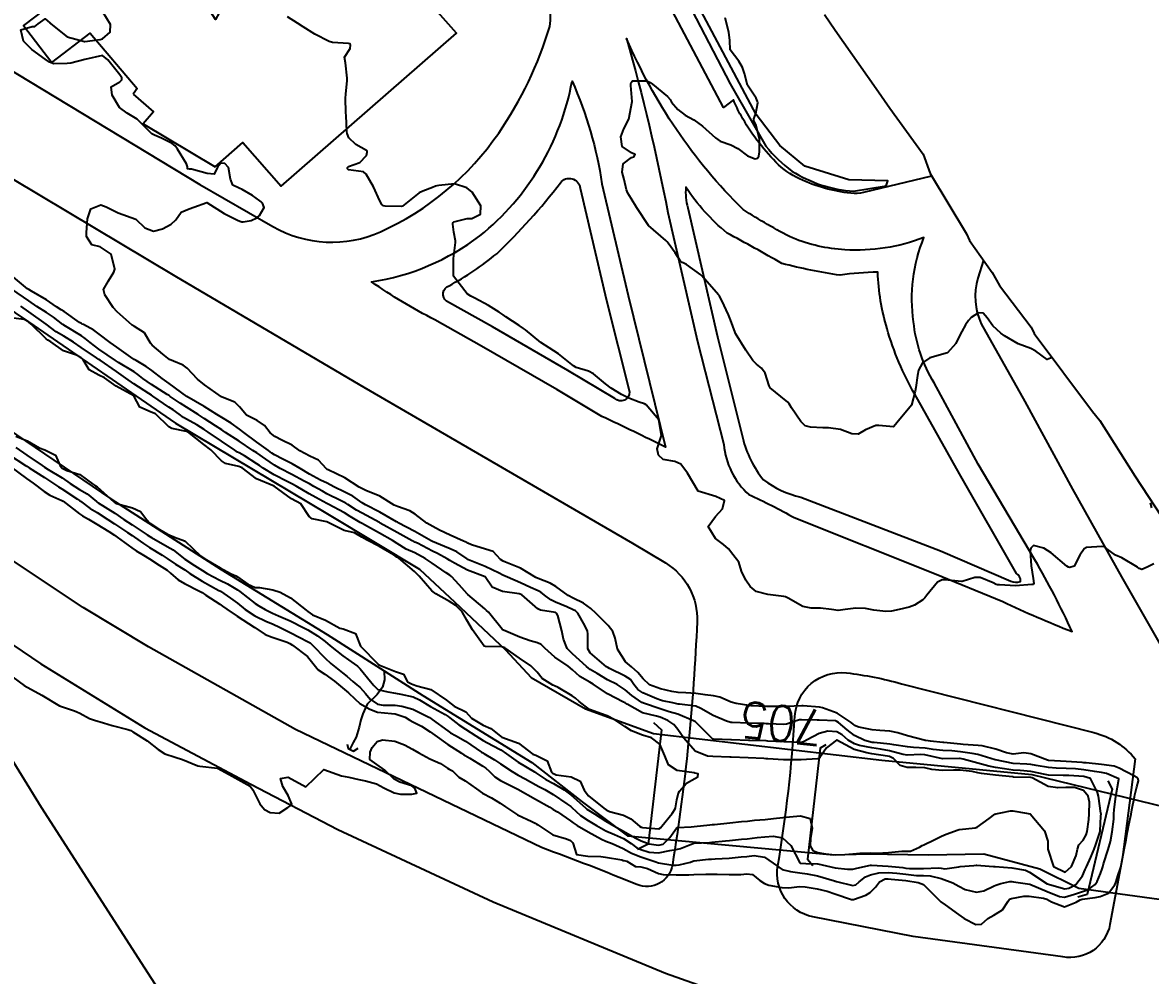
# Model space of a CAD drawing. Header units: metres. Extents: x 298520 to 308411, y 7433745 to 7450750.
# Drawn here: x 307994.3 to 308122, y 7434118.9 to 7434226.7 of the extents above; entities that cross this region are included whole.
import ezdxf
from ezdxf.enums import TextEntityAlignment as Align

# ---------------------------------------------------------------- set-up
doc = ezdxf.new("R2010")
doc.units = ezdxf.units.M
doc.header["$LTSCALE"] = 10
for name, color, linetype in [('Area', 45, 'Continuous'), ('Area Verde e Lazer', 94, 'Continuous'), ('Cotas', 45, 'Continuous'), ('Curvas de Nivel 1m', 11, 'Continuous'), ('Curvas de Nivel 5m', 15, 'Continuous'), ('Edificações', 30, 'Continuous'), ('Hidrografia', 140, 'Continuous'), ('Pontes e viadutos', 190, 'Continuous'), ('Vias Primárias', 230, 'Continuous')]:
    doc.layers.add(name, color=color, linetype=linetype)
doc.styles.add('Style-STANDARD', font='STANDARD.shx')

msp = doc.modelspace()

# ---------------------------------------------------------------- linework, layer by layer
at = {"layer": 'Area'}
msp.add_polyline3d([(308085.07, 7434227.65, 708.92), (308086.3, 7434225.85, 708.94), (308090.93, 7434219.27, 708.93), (308092.47, 7434217.02, 709.26), (308096.24, 7434211.81, 708.49), (308097.05, 7434209.64, 708.44), (308101.14, 7434202.79, 708.45), (308101.47, 7434202.07, 708.37), (308104.05, 7434198.45, 708.24), (308104.88, 7434196.97, 708.11), (308108.48, 7434192.25, 708.07), (308108.79, 7434191.53, 708.07), (308115.42, 7434182.69, 707.67), (308116.24, 7434181.69, 707.6), (308120.18, 7434175.4, 707.41), (308125.52, 7434167.29, 707.13)], dxfattribs=at)
at = {"layer": 'Area Verde e Lazer'}
for points in [[(308058.65, 7434249.94), (308063.21, 7434241.31), (308066.46, 7434235.01), (308070.55, 7434227.18), (308074.41, 7434219.8), (308076.76, 7434215.63), (308078.44, 7434212.73, 0.064321), (308081.39, 7434209.92, 0.127428), (308088.37, 7434207.64), (308092.07, 7434208.24), (308092.23, 7434208.79), (308087.83, 7434208.92), (308082.87, 7434210.48), (308080.03, 7434212.82), (308077.36, 7434216.32), (308074.5, 7434221.62), (308069.22, 7434231.59), (308065.08, 7434239.6), (308060.04, 7434249.22), (308059.71, 7434249.97)], [(308069.61, 7434205.76), (308072.97, 7434191.15), (308075.82, 7434179.68, 0.109309), (308078.17, 7434174.97, 0.101554), (308082.38, 7434172.99), (308098.19, 7434166.91), (308106.15, 7434163.5, 0.219592), (308107.24, 7434163.47, 0.32111), (308106.79, 7434164.36), (308100.36, 7434175.63), (308095.28, 7434184.64, -0.057247), (308092.15, 7434192.07, -0.061353), (308091.1, 7434198.46, 0.039221), (308086.86, 7434198.12, -0.027106), (308080.26, 7434199.45, 0.007184), (308074.05, 7434202.9, -0.074178), (308069.39, 7434208.08, 0.093748), (308069.61, 7434205.76, -4.593697)]]:
    msp.add_lwpolyline(points, format="xyb", dxfattribs=at)
msp.add_lwpolyline([(308057.44, 7434207.99), (308060.42, 7434195.25), (308063, 7434184.92, -0.683934), (308061.35, 7434184.18), (308056.05, 7434187.35), (308047.51, 7434192.27), (308042.31, 7434195.19, -0.598793), (308042.59, 7434196.93, 0.051246), (308047.99, 7434200.56, 0.039893), (308055.19, 7434208.59, -0.668259)], format="xyb", close=True, dxfattribs=at)
at = {"layer": 'Curvas de Nivel 1m', "flags": 128}
for points, elevation in [([(307993.23, 7434152.61), (307994.52, 7434151.67), (307996.51, 7434150.58), (307998.5, 7434149.38), (308000.21, 7434148.81), (308000.49, 7434148.7), (308000.8, 7434148.53), (308001.9, 7434147.93), (308002.48, 7434147.77), (308003.5, 7434147.46), (308004.47, 7434147.15), (308006.23, 7434146.7), (308006.46, 7434146.63), (308006.59, 7434146.58), (308006.83, 7434146.45), (308008.45, 7434145.43), (308009.68, 7434144.42), (308010.43, 7434143.95), (308011.59, 7434143.56), (308012.42, 7434143.29), (308014.18, 7434142.6), (308014.41, 7434142.53), (308016.41, 7434142.34), (308017.7, 7434141.61), (308018.4, 7434141.22), (308020.09, 7434140.29), (308020.39, 7434139.87), (308021.19, 7434138.28), (308021.73, 7434137.64), (308022.35, 7434137.3), (308023.37, 7434137.23), (308024.36, 7434137.86), (308024.58, 7434138.02), (308024.8, 7434138.24), (308024.38, 7434139.24), (308023.77, 7434140.25), (308023.51, 7434141.14), (308024.4, 7434141.31), (308026.39, 7434140.22), (308028.41, 7434142.19), (308030.41, 7434141.45), (308031.26, 7434141.31), (308032.4, 7434141.03), (308033.13, 7434140.87), (308034.4, 7434140.53), (308035.2, 7434140.11), (308036.38, 7434139.54), (308037.1, 7434139.37), (308038.38, 7434139.37), (308038.94, 7434139.51), (308038.74, 7434140.07), (308038.4, 7434140.31), (308037.02, 7434140.72), (308036.4, 7434141.07), (308035.34, 7434142.11), (308034.42, 7434142.74), (308033.62, 7434143.32), (308033.67, 7434144.13), (308033.91, 7434144.66), (308034.45, 7434145.33), (308035.05, 7434145.52), (308036.45, 7434145.36), (308037.55, 7434144.98), (308038.44, 7434144.48), (308039.16, 7434144.06), (308040.43, 7434143.39), (308041.62, 7434142.84), (308042.42, 7434142.33), (308042.61, 7434142.22), (308042.98, 7434142.02), (308043.69, 7434141.3), (308044.4, 7434140.87), (308045.7, 7434139.99), (308046.39, 7434139.5), (308047.39, 7434138.95), (308048.37, 7434138.36), (308048.99, 7434137.94), (308050.35, 7434137.04), (308051.96, 7434136.3), (308052.34, 7434136.1), (308052.46, 7434136.02), (308052.64, 7434135.91), (308054.33, 7434134.77), (308055.87, 7434134.31), (308056.32, 7434134.14), (308056.59, 7434133.86), (308057.01, 7434132.56), (308058.3, 7434132.37), (308059.78, 7434132.33), (308060.3, 7434132.23), (308062.16, 7434131.93), (308062.29, 7434131.88), (308062.37, 7434131.86), (308062.71, 7434131.78), (308063.7, 7434131.18), (308064.29, 7434131.14), (308065.06, 7434130.98), (308066.28, 7434130.4), (308066.82, 7434130.27), (308068.28, 7434130.26), (308069.72, 7434130.26), (308070.28, 7434130.27), (308071.64, 7434130.31), (308072.28, 7434130.33), (308072.95, 7434130.33), (308074.28, 7434130.28), (308075.61, 7434130.3), (308076.28, 7434130.35), (308076.94, 7434130.27), (308077.77, 7434129.6), (308078.27, 7434129.25), (308078.76, 7434129.09), (308080.26, 7434128.81), (308081.04, 7434128.78), (308082.26, 7434128.92), (308082.9, 7434128.9), (308084.26, 7434128.66), (308085.38, 7434128.38), (308086.25, 7434128.11), (308088.14, 7434127.47), (308088.21, 7434127.44), (308088.24, 7434127.43), (308088.27, 7434127.44), (308088.37, 7434127.47), (308089.75, 7434127.95), (308090.26, 7434128.26), (308090.84, 7434128.87), (308091.3, 7434129.44), (308091.93, 7434129.78), (308092.28, 7434129.81), (308092.62, 7434129.77), (308094.27, 7434129.6), (308095.68, 7434129.39), (308096.27, 7434129.16), (308098.09, 7434127.35), (308098.16, 7434127.27), (308098.24, 7434127.21), (308098.72, 7434126.86), (308100.23, 7434125.74), (308100.87, 7434125.32), (308102.21, 7434124.64), (308102.84, 7434124.67), (308103.56, 7434125.29), (308104.23, 7434125.67), (308105.21, 7434126.3), (308105.84, 7434127.26), (308106.02, 7434127.48), (308106.25, 7434127.58), (308107.64, 7434127.85), (308108.25, 7434127.85), (308109.85, 7434127.61), (308110.25, 7434127.48), (308110.77, 7434127.2), (308112.24, 7434126.61), (308113.55, 7434127.17), (308113.99, 7434127.42), (308114.25, 7434127.49), (308115.72, 7434127.68), (308116.25, 7434127.78), (308117.21, 7434128.18), (308117.94, 7434129.12), (308118.03, 7434129.37), (308118.28, 7434130.12), (308118.6, 7434131.12), (308118.69, 7434131.51), (308118.99, 7434133.1), (308119.21, 7434134.22), (308119.38, 7434135.1), (308119.53, 7434135.92), (308119.76, 7434137.1), (308119.86, 7434137.6), (308120.16, 7434139.09), (308120.19, 7434139.29), (308120.4, 7434140.22), (308120.6, 7434140.9), (308120.58, 7434141.09), (308120.41, 7434141.27), (308120.07, 7434141.44), (308118.42, 7434142.32), (308117.84, 7434142.53), (308116.43, 7434142.74), (308114.67, 7434142.91), (308114.43, 7434142.94), (308114.23, 7434142.97), (308112.43, 7434143.07), (308110.46, 7434143.18), (308110.43, 7434143.18), (308110.31, 7434143.21), (308108.44, 7434143.96), (308107.64, 7434144.04), (308106.44, 7434143.91), (308105.66, 7434144.06), (308104.45, 7434144.47), (308102.92, 7434144.84), (308102.46, 7434144.9), (308100.78, 7434145.01), (308100.46, 7434145.03), (308098.59, 7434145.22), (308098.46, 7434145.23), (308097.08, 7434145.37), (308096.54, 7434145.46), (308096.46, 7434145.47), (308096.35, 7434145.49), (308094.47, 7434145.99), (308093.39, 7434146.34), (308092.47, 7434146.51), (308091.34, 7434146.57), (308090.48, 7434146.66), (308088.98, 7434146.96), (308088.48, 7434147.17), (308088.31, 7434147.3), (308088.1, 7434147.48), (308086.5, 7434148.54), (308084.86, 7434149.16), (308084.51, 7434149.22), (308082.68, 7434149.38), (308082.51, 7434149.39), (308080.76, 7434149.31), (308080.51, 7434149.3), (308078.81, 7434149.29), (308078.51, 7434149.3), (308076.75, 7434149.37), (308076.51, 7434149.4), (308075.08, 7434149.63), (308074.51, 7434149.81), (308073.23, 7434150.37), (308072.52, 7434150.52), (308071.57, 7434150.63), (308070.52, 7434150.79), (308069.38, 7434150.85), (308068.52, 7434150.88), (308067.8, 7434150.99), (308066.53, 7434151.31), (308065.29, 7434151.75), (308064.54, 7434152.44), (308063.95, 7434153.17), (308063.24, 7434153.78), (308062.56, 7434154.35), (308061.64, 7434155.8), (308061.38, 7434157.02), (308061.13, 7434157.8), (308060.61, 7434158.48), (308059.25, 7434159.82), (308058.64, 7434160.38), (308057.81, 7434161.01), (308056.65, 7434161.58), (308056.07, 7434161.87), (308054.66, 7434162.88), (308054.04, 7434163.27), (308052.67, 7434163.8), (308052.43, 7434163.91), (308050.69, 7434164.96), (308048.99, 7434165.65), (308048.7, 7434165.77), (308048.43, 7434165.95), (308047.59, 7434166.85), (308046.71, 7434167.11), (308045.13, 7434167.59), (308044.72, 7434167.81), (308044.59, 7434167.87), (308044.23, 7434168), (308042.73, 7434168.7), (308041.5, 7434169.28), (308040.75, 7434169.67), (308040.08, 7434170.06), (308038.76, 7434171.07), (308038.15, 7434171.46), (308036.77, 7434171.94), (308036.39, 7434172.1), (308034.78, 7434173.1), (308033.18, 7434173.74), (308032.79, 7434173.95), (308032.66, 7434174.02), (308032.44, 7434174.15), (308030.81, 7434175.2), (308028.92, 7434176.09), (308028.82, 7434176.14), (308028.74, 7434176.19), (308027.81, 7434177.18), (308026.84, 7434177.64), (308025.7, 7434178.23), (308024.85, 7434178.87), (308023.67, 7434179.44), (308022.87, 7434179.86), (308022.36, 7434180.27), (308021.73, 7434181.12), (308020.89, 7434181.66), (308019.68, 7434182.3), (308018.9, 7434183.22), (308018.35, 7434183.76), (308016.91, 7434184.32), (308016.86, 7434184.34), (308014.93, 7434185.71), (308014.13, 7434186.37), (308012.96, 7434187.6), (308012.51, 7434187.93), (308011.4, 7434188.4), (308010.97, 7434188.6), (308010.19, 7434189.2), (308008.99, 7434190.2), (308008.81, 7434190.43), (308008.15, 7434191.59), (308007.01, 7434192.31), (308006.72, 7434192.46), (308005.03, 7434193.98), (308004.57, 7434194.48), (308003.65, 7434195.89), (308003.51, 7434196.5), (308004.07, 7434197.49), (308004.68, 7434198.48), (308004.78, 7434198.79), (308004.37, 7434200.49), (308003.12, 7434201.34), (308002.16, 7434201.55), (308001.57, 7434202.52), (308001.56, 7434202.95), (308001.67, 7434204.52), (308002.07, 7434205.62), (308003.18, 7434206.08), (308003.8, 7434205.87), (308005.16, 7434205.18), (308007.15, 7434204.46), (308008.19, 7434203.49), (308009.14, 7434203.1), (308010.18, 7434203.38), (308011.15, 7434203.9), (308011.68, 7434204.4), (308012.29, 7434205.27), (308013.17, 7434205.63), (308013.71, 7434205.84), (308015.18, 7434206.36), (308017.16, 7434205.11), (308018.75, 7434204.32), (308019.03, 7434204.19), (308019.15, 7434204.17), (308019.29, 7434204.17), (308020.21, 7434204.3), (308020.84, 7434204.61), (308021.16, 7434204.87), (308021.68, 7434205.78), (308021.47, 7434206.29), (308021.34, 7434206.44), (308021.19, 7434206.54), (308020.35, 7434207.14), (308019.2, 7434207.82), (308018.85, 7434207.96), (308018.12, 7434208.33), (308017.86, 7434208.98), (308017.63, 7434210.33), (308017.23, 7434210.78), (308016.76, 7434210.81), (308016.4, 7434210.35), (308016.01, 7434209.56), (308015.22, 7434209.65), (308013.47, 7434210.13), (308013.22, 7434210.14), (308013.01, 7434210.17), (308012.99, 7434210.38), (308012.89, 7434210.72), (308011.88, 7434212.4), (308011.62, 7434212.77), (308011.26, 7434213.05), (308010.07, 7434213.62), (308009.27, 7434213.98), (308008.98, 7434214.14), (308008.67, 7434214.44), (308007.29, 7434215.79), (308006.18, 7434216.47), (308005.31, 7434217.12), (308004.46, 7434218.49), (308004.37, 7434219.45), (308005.34, 7434220.02), (308005.58, 7434220.24), (308005.56, 7434220.48), (308005.35, 7434220.8), (308004, 7434222.49), (308003.38, 7434223), (308001.37, 7434222.53), (307999.78, 7434222.13), (307999.37, 7434222.08), (307997.89, 7434222.05), (307997.37, 7434222.25), (307996.89, 7434222.58), (307995.38, 7434223.69), (307994.45, 7434224.61), (307994.13, 7434225.9), (307995.42, 7434226.28), (307995.73, 7434226.29), (307996.11, 7434226.59), (307996.88, 7434227.14), (307997.42, 7434226.71), (307997.49, 7434226.64), (307997.55, 7434226.58), (307999.4, 7434225.12), (308001.35, 7434224.57), (308001.39, 7434224.57), (308003.12, 7434224.79), (308003.4, 7434224.88), (308004.26, 7434225.64), (308004.28, 7434226.49), (308003.44, 7434227.85)], 706), ([(308122.33, 7434165.45), (308121.6, 7434165.08), (308120.98, 7434164.81), (308120.7, 7434164.93), (308120.48, 7434165.09), (308118.71, 7434166.14), (308118.02, 7434166.43), (308117.01, 7434167.14), (308116.87, 7434167.29), (308116.73, 7434167.39), (308116.44, 7434167.43), (308114.72, 7434167.31), (308114.45, 7434167.16), (308113.97, 7434166.42), (308113.31, 7434165.18), (308112.84, 7434165.05), (308112.7, 7434165.06), (308112.5, 7434165.19), (308110.72, 7434166.7), (308109.9, 7434167.22), (308108.73, 7434167.51), (308108.44, 7434167.23), (308108.36, 7434166.88), (308108.48, 7434165.23), (308108.68, 7434163.79), (308108.75, 7434163.23), (308108.74, 7434163.16), (308108.67, 7434163.12), (308108.55, 7434163.11), (308106.67, 7434162.97), (308104.87, 7434163.08), (308104.67, 7434163.08), (308104.49, 7434163.11), (308104.16, 7434163.29), (308102.68, 7434163.91), (308102.09, 7434163.91), (308100.67, 7434163.45), (308100.57, 7434163.44), (308098.68, 7434163.66), (308098.39, 7434163.64), (308097.87, 7434163.36), (308096.66, 7434161.91), (308096.42, 7434161.62), (308096.2, 7434161.38), (308095.27, 7434160.77), (308094.64, 7434160.56), (308093.51, 7434160.29), (308092.64, 7434160.09), (308092.03, 7434160.04), (308090.64, 7434160.2), (308089.7, 7434160.4), (308088.64, 7434160.45), (308087.42, 7434160.27), (308086.64, 7434160.18), (308085.86, 7434160.29), (308084.64, 7434160.45), (308083.56, 7434160.45), (308082.64, 7434160.61), (308080.98, 7434161.57), (308080.65, 7434161.71), (308080.46, 7434161.76), (308078.66, 7434161.99), (308077.36, 7434162.31), (308076.67, 7434162.87), (308076.17, 7434163.62), (308075.69, 7434164.63), (308075.37, 7434165.63), (308074.71, 7434166.51), (308074.21, 7434167.14), (308073.66, 7434167.66), (308072.73, 7434168.33), (308071.92, 7434169.68), (308072.76, 7434170.82), (308073.52, 7434171.66), (308073.75, 7434172.62), (308072.79, 7434173.06), (308070.79, 7434173.69), (308069.57, 7434175.7), (308068.83, 7434176.72), (308068.16, 7434177.04), (308066.84, 7434177.27), (308066.31, 7434177.75), (308066.13, 7434178.47), (308066.57, 7434179.74), (308066.65, 7434179.97), (308066.35, 7434181.75), (308064.91, 7434183.45), (308064.72, 7434183.57), (308064.1, 7434183.77), (308062.92, 7434184.2), (308062.11, 7434184.61), (308060.94, 7434185.34), (308060.29, 7434185.82), (308058.95, 7434186.96), (308058.38, 7434187.26), (308056.96, 7434187.67), (308056.66, 7434187.86), (308054.98, 7434189.23), (308053.93, 7434189.89), (308052.99, 7434190.49), (308051.24, 7434191.93), (308051.12, 7434192.03), (308051.01, 7434192.11), (308050.52, 7434192.43), (308049.03, 7434193.42), (308048.72, 7434193.64), (308048.27, 7434193.96), (308047.04, 7434194.71), (308045.51, 7434195.54), (308045.06, 7434195.76), (308044.66, 7434196), (308043.08, 7434198.02), (308043.1, 7434200.02), (308043.32, 7434201.83), (308043.31, 7434202.02), (308043.14, 7434203.01), (308043.02, 7434203.89), (308043.02, 7434204.02), (308043.07, 7434204.1), (308043.15, 7434204.16), (308044.63, 7434204.53), (308045.16, 7434204.55), (308046.14, 7434205.02), (308046.18, 7434205.99), (308045.2, 7434207.53), (308044.62, 7434208.01), (308043.21, 7434208.48), (308041.45, 7434208.29), (308041.2, 7434208.23), (308041.06, 7434208.19), (308040.73, 7434208.05), (308039.61, 7434207.65), (308039.2, 7434207.45), (308037.52, 7434206.09), (308037.34, 7434205.94), (308037.18, 7434205.89), (308035.36, 7434205.94), (308035.18, 7434205.97), (308034.99, 7434206.12), (308034.77, 7434206.54), (308034.04, 7434208.13), (308033.22, 7434209.56), (308032.9, 7434209.82), (308031.22, 7434210.04), (308031.1, 7434210.17), (308031.1, 7434210.3), (308031.23, 7434210.44), (308032.51, 7434210.88), (308033.25, 7434211.68), (308033.34, 7434212.06), (308033.33, 7434212.14), (308033.25, 7434212.25), (308032.03, 7434212.93), (308031.27, 7434213.69), (308031.06, 7434214.17), (308031.04, 7434214.41), (308030.94, 7434216.17), (308030.92, 7434216.56), (308030.89, 7434218.17), (308030.9, 7434218.6), (308031.06, 7434220.17), (308031.08, 7434220.44), (308030.87, 7434222.18), (308030.77, 7434222.79), (308031.39, 7434223.78), (308031.46, 7434224.17), (308031.4, 7434224.31), (308031.23, 7434224.34), (308029.4, 7434224.47), (308029.01, 7434224.59), (308027.41, 7434225.41), (308026.08, 7434226.23), (308025.43, 7434226.66), (308024.3, 7434227.39)], 707), ([(308110.81, 7434188.76), (308110.65, 7434188.72), (308110.29, 7434188.6), (308108.99, 7434189.51), (308108.41, 7434189.82), (308107, 7434190.35), (308105.44, 7434191.28), (308105.02, 7434191.58), (308104.12, 7434192.39), (308103.5, 7434193.3), (308103.04, 7434193.81), (308102.5, 7434193.86), (308101.68, 7434193.32), (308101.36, 7434193), (308101.02, 7434192.5), (308100.6, 7434191.75), (308100.38, 7434191.34), (308099.94, 7434190.4), (308098.98, 7434189.35), (308096.98, 7434188.79), (308096.16, 7434188.2), (308095.72, 7434187.39), (308095.59, 7434186.76), (308095.41, 7434185.4), (308095.32, 7434185.01), (308094.91, 7434183.4), (308093.25, 7434181.42), (308093.11, 7434181.21), (308092.89, 7434180.96), (308091.21, 7434181.13), (308090.89, 7434181.11), (308089.73, 7434180.61), (308088.87, 7434180.13), (308088.17, 7434180.18), (308086.88, 7434180.65), (308085.54, 7434180.85), (308084.88, 7434180.84), (308083.51, 7434180.91), (308082.89, 7434181.06), (308082.38, 7434181.56), (308081.35, 7434183.12), (308081.07, 7434183.57), (308080.92, 7434183.75), (308080.12, 7434184.38), (308078.94, 7434185.39), (308078.83, 7434185.59), (308078.38, 7434187.02), (308077.95, 7434187.61), (308077.39, 7434188.04), (308076.97, 7434188.47), (308076.19, 7434189.63), (308075.01, 7434191.53), (308074.96, 7434191.64), (308074.45, 7434193.07), (308074.21, 7434193.65), (308073.46, 7434195.26), (308073.25, 7434195.67), (308073.18, 7434195.78), (308073.07, 7434195.91), (308071.52, 7434197.69), (308071.09, 7434198.18), (308069.46, 7434199.35), (308069.1, 7434199.52), (308068.97, 7434199.58), (308068.77, 7434199.71), (308068.17, 7434200.67), (308067.4, 7434201.74), (308067.29, 7434201.89), (308067.14, 7434202.07), (308065.15, 7434203.76), (308063.85, 7434205.77), (308063.19, 7434206.82), (308062.82, 7434207.4), (308062.67, 7434207.79), (308062.4, 7434208.97), (308062.19, 7434209.8), (308062.28, 7434210.75), (308063.25, 7434211.45), (308063.49, 7434211.54), (308063.65, 7434211.78), (308063.25, 7434211.98), (308062.17, 7434212.71), (308062.04, 7434213.8), (308062.37, 7434214.71), (308062.94, 7434215.79), (308063.32, 7434217.78), (308063.16, 7434219.6), (308063.15, 7434219.78), (308063.19, 7434219.94), (308063.35, 7434220.13), (308064.99, 7434220.12), (308065.35, 7434219.95), (308065.63, 7434219.76), (308067.33, 7434218.37), (308067.6, 7434218.01), (308067.77, 7434217.73), (308068.48, 7434216.88), (308069.31, 7434216.26), (308070.28, 7434215.7), (308071.29, 7434215.01), (308072.76, 7434213.68), (308073.27, 7434213.31), (308074.49, 7434212.88), (308075.26, 7434212.47), (308076.38, 7434211.63), (308077.25, 7434211.28), (308077.5, 7434211.37), (308077.66, 7434211.61), (308077.72, 7434212.08), (308077.74, 7434213.61), (308077.3, 7434215.18), (308077.08, 7434215.62), (308077.09, 7434215.84), (308077.31, 7434216.42), (308077.52, 7434217.62), (308077.49, 7434217.79), (308077.33, 7434218.17), (308076.36, 7434219.63), (308076.04, 7434220.96), (308075.8, 7434221.64), (308075.38, 7434222.34), (308074.42, 7434223.65), (308074.35, 7434224.71), (308074.27, 7434225.65), (308073.85, 7434227.25)], 708), ([(307992.83, 7434177.8), (307994.67, 7434176.6), (307994.82, 7434176.5), (307995.1, 7434176.32), (307996.8, 7434175.23), (307997.82, 7434174.56), (307998.41, 7434174.17), (307998.79, 7434173.93), (308000.54, 7434172.77), (308000.77, 7434172.61), (308000.82, 7434172.58), (308000.88, 7434172.53), (308001.98, 7434171.72), (308002.76, 7434171.25), (308003.97, 7434170.49), (308004.75, 7434169.97), (308006.2, 7434168.99), (308006.73, 7434168.65), (308007, 7434168.46), (308008.01, 7434167.74), (308008.71, 7434167.3), (308010.13, 7434166.42), (308010.7, 7434166.05), (308011.66, 7434165.43), (308012.68, 7434164.76), (308013.27, 7434164.37), (308014.66, 7434163.5), (308016.55, 7434162.44), (308016.65, 7434162.39), (308016.69, 7434162.37), (308016.74, 7434162.34), (308017.88, 7434161.56), (308018.64, 7434161), (308019.52, 7434160.3), (308020.62, 7434159.57), (308021.95, 7434158.94), (308022.61, 7434158.66), (308023.47, 7434158.25), (308024.6, 7434157.69), (308025.7, 7434157.12), (308026.59, 7434156.67), (308026.87, 7434156.5), (308027.19, 7434156.21), (308028.56, 7434154.77), (308029.2, 7434154.18), (308030.54, 7434153.11), (308031.06, 7434152.69), (308031.69, 7434152.15), (308032.16, 7434151.77), (308032.53, 7434151.45), (308033.13, 7434150.76), (308033.68, 7434150.13), (308034.5, 7434149.58), (308035.15, 7434149.47), (308036.5, 7434149.45), (308037.24, 7434149.35), (308038.5, 7434148.99), (308040.38, 7434148.05), (308040.48, 7434147.98), (308040.7, 7434147.83), (308042.47, 7434146.53), (308042.77, 7434146.33), (308043.32, 7434146.02), (308044.45, 7434145.36), (308046.26, 7434144.15), (308046.43, 7434144.04), (308046.54, 7434143.98), (308047.75, 7434143.28), (308048.42, 7434142.83), (308049.72, 7434141.94), (308050.41, 7434141.53), (308051.22, 7434141.1), (308052.4, 7434140.45), (308052.75, 7434140.26), (308053.43, 7434139.89), (308054.38, 7434139.33), (308055.93, 7434138.3), (308056.36, 7434137.98), (308056.5, 7434137.86), (308057.48, 7434136.97), (308058.35, 7434136.39), (308059.28, 7434135.82), (308060.33, 7434135.22), (308061.3, 7434134.83), (308062.32, 7434134.36), (308063.19, 7434133.78), (308063.85, 7434133.31), (308064.31, 7434133.12), (308065.22, 7434132.83), (308066.3, 7434132.72), (308067.57, 7434132.99), (308068.31, 7434133.13), (308068.77, 7434133.24), (308069.92, 7434133.69), (308070.2, 7434133.8), (308070.31, 7434133.82), (308072.08, 7434133.91), (308072.32, 7434133.93), (308073.89, 7434134.08), (308074.32, 7434134.12), (308075.68, 7434134.27), (308076.32, 7434134.34), (308077.47, 7434134.46), (308078.33, 7434134.54), (308079.27, 7434134.64), (308080.33, 7434134.43), (308081.26, 7434133.56), (308082.29, 7434131.59), (308082.32, 7434131.58), (308082.96, 7434131.54), (308084.27, 7434131.49), (308084.29, 7434131.49), (308084.33, 7434131.48), (308086.29, 7434131.05), (308087.68, 7434130.88), (308088.29, 7434130.89), (308088.75, 7434131), (308090.29, 7434131.35), (308090.39, 7434131.35), (308092.29, 7434131.22), (308093.94, 7434131.06), (308094.29, 7434131.02), (308094.7, 7434130.98), (308096.29, 7434130.97), (308097.97, 7434131.04), (308098.29, 7434131), (308098.7, 7434130.93), (308100.29, 7434131.16), (308100.44, 7434131.18), (308101.96, 7434131.31), (308102.26, 7434131.35), (308102.29, 7434131.35), (308102.33, 7434131.35), (308102.76, 7434131.3), (308104.2, 7434131.19), (308104.29, 7434131.2), (308104.37, 7434131.2), (308106.29, 7434131.03), (308107.81, 7434130.76), (308108.29, 7434130.55), (308110.27, 7434129.21), (308112.27, 7434128.67), (308112.73, 7434128.72), (308113.53, 7434129.17), (308114.28, 7434130.12), (308114.59, 7434130.85), (308114.73, 7434131.16), (308115.22, 7434132.23), (308115.59, 7434133.15), (308115.79, 7434133.68), (308116.25, 7434135.14), (308116.26, 7434135.22), (308116.36, 7434136.89), (308116.37, 7434137.14), (308116.36, 7434137.24), (308116.07, 7434139.14), (308115.96, 7434139.58), (308115.16, 7434141.15), (308114.42, 7434141.38), (308112.72, 7434141.49), (308112.42, 7434141.5), (308112.1, 7434141.51), (308110.42, 7434141.54), (308110.03, 7434141.6), (308108.42, 7434141.95), (308107.22, 7434142.04), (308106.42, 7434142.1), (308105.44, 7434142.25), (308104.42, 7434142.4), (308103.66, 7434142.53), (308102.43, 7434142.87), (308100.76, 7434143.33), (308100.43, 7434143.4), (308100.36, 7434143.41), (308098.43, 7434143.36), (308096.44, 7434143.82), (308095.97, 7434143.86), (308094.44, 7434143.81), (308093.97, 7434143.88), (308092.45, 7434144.28), (308091.43, 7434144.46), (308090.45, 7434144.61), (308089.03, 7434144.89), (308088.46, 7434145.06), (308087.76, 7434145.48), (308087.06, 7434146.08), (308086.47, 7434146.43), (308085.47, 7434146.52), (308084.47, 7434146.23), (308083.11, 7434145.54), (308082.71, 7434145.29), (308082.46, 7434145.24), (308080.72, 7434145.31), (308080.46, 7434145.32), (308078.66, 7434145.38), (308078.46, 7434145.4), (308076.62, 7434145.46), (308076.46, 7434145.46), (308074.56, 7434145.54), (308074.46, 7434145.54), (308072.52, 7434145.61), (308072.46, 7434145.62), (308072.35, 7434145.67), (308070.48, 7434147.57), (308070.27, 7434147.69), (308068.49, 7434148.42), (308067.51, 7434148.71), (308066.5, 7434149.02), (308064.6, 7434149.67), (308064.51, 7434149.71), (308064.4, 7434149.76), (308063.29, 7434150.55), (308062.53, 7434151.2), (308061.6, 7434151.8), (308060.54, 7434152.33), (308059.34, 7434153.03), (308058.55, 7434153.51), (308058.36, 7434153.64), (308058.13, 7434153.84), (308056.57, 7434155.26), (308055.96, 7434155.87), (308055.53, 7434156.94), (308055.36, 7434157.87), (308054.9, 7434159.61), (308054.74, 7434159.88), (308054.63, 7434159.93), (308052.93, 7434160.2), (308052.64, 7434160.34), (308050.82, 7434161.93), (308050.65, 7434162.03), (308050.51, 7434162.07), (308048.66, 7434162.32), (308047.49, 7434162.8), (308046.67, 7434163.98), (308044.68, 7434164.72), (308043.2, 7434165.52), (308042.7, 7434165.83), (308042.37, 7434166.03), (308041.28, 7434166.61), (308040.71, 7434166.89), (308039.01, 7434167.78), (308038.72, 7434167.92), (308038.62, 7434167.97), (308038.43, 7434168.07), (308036.74, 7434169.01), (308034.8, 7434170.07), (308034.75, 7434170.1), (308034.71, 7434170.12), (308032.76, 7434171.17), (308032.14, 7434171.53), (308031.14, 7434172.16), (308030.92, 7434172.31), (308030.78, 7434172.38), (308030.37, 7434172.58), (308028.78, 7434173.39), (308028.26, 7434173.67), (308027.3, 7434174.21), (308026.8, 7434174.5), (308026.21, 7434174.82), (308024.81, 7434175.57), (308023.49, 7434176.25), (308022.83, 7434176.63), (308021.85, 7434177.29), (308020.84, 7434178), (308020.41, 7434178.29), (308018.86, 7434179.32), (308017.3, 7434180.33), (308017.04, 7434180.5), (308016.88, 7434180.61), (308016.17, 7434181.06), (308014.89, 7434181.91), (308014.19, 7434182.37), (308012.9, 7434183.17), (308012.16, 7434183.64), (308011.03, 7434184.41), (308010.91, 7434184.49), (308010.71, 7434184.62), (308008.93, 7434185.74), (308007.94, 7434186.45), (308007.38, 7434186.89), (308006.95, 7434187.17), (308005.19, 7434188.25), (308004.96, 7434188.4), (308004.84, 7434188.48), (308002.98, 7434189.76), (308001.98, 7434190.52), (308001.43, 7434190.96), (308001, 7434191.25), (307999.21, 7434192.35), (307999.01, 7434192.47), (307998.96, 7434192.5), (307998.9, 7434192.55), (307997.82, 7434193.37), (307997.03, 7434193.89), (307995.95, 7434194.59), (307995.04, 7434195.22), (307993.13, 7434196.55)], 704), ([(307993.56, 7434178.61), (307994.83, 7434177.74), (307996.55, 7434176.58), (307996.82, 7434176.41), (307997.24, 7434176.15), (307998.8, 7434175.17), (307999.73, 7434174.54), (308000.79, 7434173.88), (308001.63, 7434173.37), (308002.71, 7434172.5), (308002.74, 7434172.47), (308002.77, 7434172.45), (308002.9, 7434172.37), (308004.76, 7434171.17), (308005.81, 7434170.47), (308006.74, 7434169.85), (308008.42, 7434168.74), (308008.72, 7434168.54), (308008.91, 7434168.43), (308010.71, 7434167.4), (308011.36, 7434167.05), (308012.18, 7434166.39), (308012.7, 7434165.98), (308013.8, 7434165.25), (308014.68, 7434164.69), (308015.23, 7434164.35), (308016.67, 7434163.61), (308017.53, 7434163.19), (308018.66, 7434162.52), (308018.93, 7434162.31), (308020.64, 7434160.97), (308021.06, 7434160.7), (308021.8, 7434160.27), (308022.63, 7434159.86), (308023.3, 7434159.58), (308024.61, 7434159.01), (308026.16, 7434158.22), (308026.6, 7434157.99), (308027.71, 7434157.32), (308028.59, 7434156.65), (308029.13, 7434156.18), (308030.57, 7434155.04), (308031.84, 7434154.15), (308032.25, 7434153.85), (308032.55, 7434153.55), (308033.71, 7434152.13), (308034.07, 7434151.67), (308034.52, 7434151.22), (308035.65, 7434150.98), (308036.52, 7434150.82), (308037.12, 7434150.69), (308038.52, 7434150.4), (308039.25, 7434150.06), (308040.5, 7434149.29), (308042.14, 7434148.38), (308042.49, 7434148.18), (308042.69, 7434148.03), (308043.69, 7434147.23), (308044.47, 7434146.73), (308045.63, 7434145.99), (308046.46, 7434145.45), (308047.52, 7434144.89), (308048.44, 7434144.4), (308049.09, 7434143.94), (308050.42, 7434142.99), (308052.26, 7434141.91), (308052.41, 7434141.81), (308053.56, 7434141.05), (308054.4, 7434140.57), (308055.62, 7434139.87), (308056.38, 7434139.3), (308058.02, 7434137.84), (308058.2, 7434137.68), (308058.36, 7434137.57), (308059.04, 7434137.14), (308060.35, 7434136.31), (308061.24, 7434135.8), (308062.33, 7434135.2), (308063.65, 7434134.44), (308064.32, 7434134.09), (308065.24, 7434133.75), (308066.31, 7434133.59), (308066.83, 7434133.73), (308067.57, 7434134.48), (308068.34, 7434135.53), (308068.45, 7434135.6), (308069.99, 7434135.69), (308070.32, 7434135.71), (308070.34, 7434135.71), (308072.1, 7434135.92), (308072.35, 7434135.94), (308072.64, 7434135.96), (308074.35, 7434136.13), (308075.7, 7434136.27), (308076.35, 7434136.34), (308077.16, 7434136.42), (308078.35, 7434136.53), (308079.3, 7434136.63), (308080.35, 7434136.75), (308081.1, 7434136.82), (308082.36, 7434136.94), (308083.46, 7434136.64), (308083.67, 7434135.53), (308083.49, 7434134.37), (308083.46, 7434133.53), (308083.77, 7434132.99), (308084.31, 7434132.79), (308085.18, 7434132.64), (308086.3, 7434132.53), (308087.36, 7434132.54), (308088.3, 7434132.61), (308089.08, 7434132.69), (308090.31, 7434132.72), (308091.05, 7434132.7), (308092.31, 7434132.78), (308093.83, 7434132.93), (308094.31, 7434132.91), (308094.79, 7434132.91), (308095.82, 7434133.38), (308096.14, 7434133.56), (308096.32, 7434133.64), (308097.49, 7434134.2), (308098.33, 7434134.62), (308098.84, 7434134.84), (308100.21, 7434135.33), (308100.3, 7434135.37), (308100.34, 7434135.38), (308102.11, 7434135.55), (308102.35, 7434135.64), (308103.7, 7434136.63), (308104.36, 7434137.11), (308104.48, 7434137.16), (308105.02, 7434137.27), (308106.14, 7434137.49), (308106.37, 7434137.49), (308107.95, 7434137.24), (308108.3, 7434137.17), (308108.36, 7434137.14), (308109.97, 7434135.21), (308110.33, 7434134.07), (308110.35, 7434133.21), (308110.35, 7434133.17), (308110.98, 7434131.2), (308112.29, 7434130.56), (308113.02, 7434131.18), (308113.57, 7434132.44), (308113.72, 7434133.17), (308113.86, 7434133.63), (308114.33, 7434134.16), (308114.7, 7434134.79), (308114.8, 7434135.16), (308114.98, 7434136.53), (308115.03, 7434137.15), (308115.05, 7434138.49), (308114.9, 7434139.15), (308114.4, 7434139.81), (308113.37, 7434140.14), (308112.4, 7434140.15), (308111.49, 7434140.11), (308110.4, 7434140.25), (308108.57, 7434141.23), (308108.41, 7434141.26), (308106.48, 7434141.32), (308106.41, 7434141.33), (308106.34, 7434141.34), (308104.42, 7434141.53), (308102.83, 7434141.72), (308102.42, 7434141.81), (308101.77, 7434141.96), (308100.42, 7434142.11), (308099.66, 7434142.1), (308098.42, 7434142.06), (308097.23, 7434142.18), (308096.42, 7434142.36), (308095.42, 7434142.4), (308094.42, 7434142.39), (308093.65, 7434142.63), (308092.87, 7434143.42), (308092.44, 7434143.63), (308092.19, 7434143.68), (308090.44, 7434143.96), (308089.85, 7434144.05), (308088.45, 7434144.45), (308086.48, 7434145.5), (308086.43, 7434145.5), (308085.32, 7434144.64), (308084.56, 7434143.52), (308084.51, 7434143.44), (308084.43, 7434143.4), (308084.3, 7434143.39), (308082.43, 7434143.26), (308080.73, 7434143.26), (308080.43, 7434143.28), (308078.65, 7434143.37), (308078.43, 7434143.39), (308078.23, 7434143.4), (308076.43, 7434143.48), (308074.51, 7434143.56), (308074.43, 7434143.57), (308074.37, 7434143.58), (308072.43, 7434143.65), (308071.85, 7434143.68), (308070.44, 7434144.23), (308069.17, 7434145.7), (308068.47, 7434146.71), (308068.02, 7434147.25), (308067.35, 7434147.73), (308066.49, 7434148.08), (308066.05, 7434148.19), (308064.5, 7434148.6), (308062.73, 7434149.56), (308062.51, 7434149.7), (308062.33, 7434149.79), (308060.52, 7434150.74), (308058.9, 7434151.83), (308058.54, 7434152.04), (308057.4, 7434152.7), (308056.55, 7434153.46), (308056.07, 7434153.86), (308054.57, 7434154.87), (308053.42, 7434155.9), (308053.01, 7434156.33), (308052.59, 7434156.51), (308051.78, 7434156.73), (308050.6, 7434157.15), (308048.74, 7434157.95), (308048.6, 7434158.05), (308047.05, 7434159.97), (308046.84, 7434160.18), (308046.64, 7434160.34), (308044.72, 7434162), (308044.65, 7434162.07), (308043.74, 7434163.09), (308042.86, 7434164.03), (308042.68, 7434164.18), (308042.27, 7434164.44), (308040.7, 7434165.53), (308039.9, 7434166.06), (308038.71, 7434166.68), (308037.76, 7434167.13), (308036.72, 7434167.77), (308036.2, 7434168.11), (308034.74, 7434168.94), (308033.04, 7434169.85), (308032.75, 7434170.01), (308032.53, 7434170.14), (308031.42, 7434170.82), (308030.76, 7434171.21), (308028.93, 7434172.19), (308028.77, 7434172.27), (308027.52, 7434172.95), (308026.78, 7434173.36), (308025.29, 7434174.23), (308024.8, 7434174.51), (308024.28, 7434174.76), (308022.81, 7434175.51), (308021.57, 7434176.28), (308021.13, 7434176.59), (308020.83, 7434176.79), (308019.46, 7434177.68), (308018.84, 7434178.01), (308018.64, 7434178.11), (308018.36, 7434178.32), (308016.86, 7434179.35), (308015.34, 7434180.36), (308014.88, 7434180.67), (308014.05, 7434181.2), (308012.89, 7434181.83), (308012.53, 7434182.03), (308012.07, 7434182.39), (308011.38, 7434182.89), (308010.9, 7434183.2), (308009.08, 7434184.43), (308008.91, 7434184.54), (308008.63, 7434184.72), (308006.93, 7434185.83), (308006.03, 7434186.47), (308004.95, 7434187.23), (308003.1, 7434188.5), (308002.96, 7434188.59), (308002.7, 7434188.77), (308000.98, 7434189.94), (308000.11, 7434190.54), (307999, 7434191.22), (307998.15, 7434191.71), (307997.01, 7434192.58), (307995.03, 7434193.99), (307994.13, 7434194.61)], 703), ([(307993.57, 7434179.91), (307994.85, 7434179.36), (307996.23, 7434178.59), (307996.84, 7434178.36), (307998.05, 7434177.77), (307998.59, 7434176.55), (307998.82, 7434176.3), (307999.33, 7434176.03), (308000.81, 7434175.55), (308002.25, 7434174.51), (308002.59, 7434174.3), (308002.79, 7434174.16), (308004.65, 7434172.48), (308004.77, 7434172.39), (308004.96, 7434172.29), (308006.77, 7434171.78), (308007.68, 7434171.37), (308008.38, 7434170.44), (308008.75, 7434170.07), (308009.82, 7434169.34), (308010.73, 7434168.81), (308011.73, 7434168.39), (308012.48, 7434168.14), (308012.72, 7434168), (308014.47, 7434166.36), (308014.7, 7434166.19), (308015.14, 7434165.91), (308016.68, 7434165.01), (308017.95, 7434164.32), (308018.45, 7434164.09), (308018.67, 7434163.97), (308019.82, 7434163.14), (308020.66, 7434162.78), (308021.15, 7434162.77), (308022.66, 7434162.52), (308023.5, 7434162.25), (308024.65, 7434161.62), (308026.43, 7434160.22), (308026.63, 7434160.06), (308027.14, 7434159.69), (308028.62, 7434159.06), (308030.22, 7434158.17), (308030.6, 7434158.1), (308032.02, 7434157.57), (308032.58, 7434156.14), (308034.52, 7434154.12), (308034.55, 7434154.09), (308034.66, 7434154.01), (308036.54, 7434153.27), (308037.43, 7434152.97), (308037.88, 7434152.08), (308038.34, 7434151.88), (308038.53, 7434151.8), (308038.96, 7434151.63), (308040.52, 7434151.21), (308042.29, 7434150.03), (308042.51, 7434149.85), (308043.17, 7434149.35), (308044.49, 7434148.7), (308045.14, 7434147.99), (308046.47, 7434147.18), (308047.31, 7434146.81), (308048.41, 7434145.95), (308048.46, 7434145.91), (308048.56, 7434145.85), (308050.45, 7434145.14), (308052.08, 7434143.91), (308052.43, 7434143.79), (308053.71, 7434143.17), (308054.2, 7434141.88), (308054.3, 7434141.77), (308054.41, 7434141.7), (308054.71, 7434141.57), (308056.41, 7434141.36), (308057.42, 7434140.86), (308057.89, 7434139.84), (308058.38, 7434139.18), (308060.09, 7434137.81), (308060.36, 7434137.62), (308060.74, 7434137.42), (308062.35, 7434136.99), (308063.18, 7434136.6), (308064.16, 7434135.76), (308064.34, 7434135.66), (308064.48, 7434135.62), (308066.34, 7434135.44), (308066.52, 7434135.56), (308066.66, 7434135.74), (308067.84, 7434137.2), (308068.19, 7434137.71), (308068.23, 7434137.85), (308068.38, 7434138.73), (308068.57, 7434139.53), (308068.66, 7434139.71), (308069.47, 7434140.63), (308070.41, 7434141.15), (308070.73, 7434141.36), (308070.77, 7434141.69), (308070.41, 7434141.77), (308070.32, 7434141.78), (308068.42, 7434142.06), (308067.41, 7434142.71), (308067, 7434143.73), (308066.45, 7434145.03), (308065.52, 7434145.75), (308064.47, 7434146.07), (308063.23, 7434146.54), (308062.48, 7434147.03), (308061.36, 7434147.8), (308060.49, 7434148.23), (308059.84, 7434148.47), (308058.5, 7434148.96), (308057.3, 7434149.85), (308056.89, 7434150.23), (308056.52, 7434150.51), (308054.94, 7434151.47), (308054.53, 7434151.63), (308054.35, 7434151.7), (308054.02, 7434151.89), (308053.12, 7434152.48), (308052.55, 7434153.18), (308051.83, 7434153.92), (308050.57, 7434154.76), (308048.92, 7434155.95), (308048.58, 7434156.06), (308046.71, 7434156.1), (308046.58, 7434156.13), (308045.24, 7434157.99), (308044.62, 7434159.08), (308044.06, 7434160.01), (308043.35, 7434160.73), (308042.64, 7434161.2), (308041.1, 7434162.05), (308040.66, 7434162.39), (308039.2, 7434164.06), (308038.68, 7434164.58), (308036.93, 7434166.1), (308036.78, 7434166.18), (308036.7, 7434166.22), (308036.35, 7434166.46), (308034.72, 7434167.43), (308033.32, 7434168.13), (308032.73, 7434168.48), (308031.91, 7434168.98), (308030.74, 7434169.23), (308028.75, 7434170.19), (308027.1, 7434170.56), (308026.76, 7434170.81), (308025.83, 7434172.23), (308024.78, 7434172.81), (308022.79, 7434174.26), (308020.8, 7434175.07), (308019.17, 7434176.31), (308018.82, 7434176.46), (308017.3, 7434176.81), (308016.83, 7434177.12), (308015.65, 7434178.35), (308014.85, 7434178.95), (308013.03, 7434180.38), (308012.87, 7434180.45), (308011.24, 7434180.77), (308010.88, 7434180.95), (308009.37, 7434182.43), (308008.89, 7434182.63), (308007.62, 7434183.17), (308006.91, 7434184.46), (308004.93, 7434185.56), (308003.61, 7434186.49), (308002.95, 7434186.82), (308001.87, 7434187.43), (308001.2, 7434188.53), (308000.97, 7434188.78), (308000.43, 7434189.07), (307998.98, 7434189.58), (307997.54, 7434190.57), (307997.2, 7434190.78), (307997, 7434190.92), (307995.32, 7434192.6), (307995.02, 7434192.85), (307994.51, 7434193.12), (307993.02, 7434193.31)], 702), ([(308121.93, 7434172.36), (308122.07, 7434171.78)], 707)]:
    msp.add_lwpolyline(points, dxfattribs=dict(at, elevation=elevation))
at = {"layer": 'Curvas de Nivel 5m', "elevation": 705, "flags": 128}
msp.add_lwpolyline([(307993.05, 7434176.39), (307994.8, 7434175.12), (307995.55, 7434174.59), (307996.78, 7434173.65), (307997.43, 7434173.23), (307998.77, 7434172.64), (307998.94, 7434172.55), (308000.76, 7434171.13), (308001.12, 7434170.89), (308001.81, 7434170.51), (308002.74, 7434169.96), (308004.1, 7434169.12), (308004.73, 7434168.7), (308005.04, 7434168.48), (308006.71, 7434167.25), (308007.19, 7434166.93), (308008.01, 7434166.44), (308008.7, 7434166.02), (308009.8, 7434165.3), (308010.68, 7434164.73), (308011.08, 7434164.4), (308011.93, 7434163.66), (308012.66, 7434163.24), (308014.36, 7434162.36), (308014.65, 7434162.19), (308015.08, 7434161.92), (308016.64, 7434160.88), (308016.97, 7434160.66), (308017.44, 7434160.33), (308018.62, 7434159.52), (308020.53, 7434158.29), (308020.6, 7434158.24), (308021.79, 7434157.47), (308022.59, 7434157.16), (308024.26, 7434156.57), (308024.58, 7434156.42), (308024.89, 7434156.24), (308026.56, 7434154.95), (308027.19, 7434154.21), (308027.8, 7434153.46), (308028.54, 7434152.96), (308029.62, 7434152.18), (308030.53, 7434151.4), (308031.2, 7434150.84), (308031.94, 7434150.16), (308032.51, 7434149.66), (308033.64, 7434148.99), (308034.49, 7434148.68), (308036.08, 7434148.52), (308036.49, 7434148.48), (308037.61, 7434148.08), (308038.16, 7434147.75), (308038.48, 7434147.56), (308039.48, 7434147.06), (308040.47, 7434146.43), (308041, 7434146.04), (308042.45, 7434145.01), (308044.02, 7434144.01), (308044.27, 7434143.84), (308044.43, 7434143.76), (308044.96, 7434143.46), (308046.42, 7434142.53), (308046.75, 7434142.31), (308047.15, 7434141.97), (308047.78, 7434141.33), (308048.4, 7434140.93), (308050.39, 7434139.93), (308052.38, 7434138.8), (308053.98, 7434137.89), (308054.22, 7434137.74), (308054.36, 7434137.66), (308054.86, 7434137.37), (308056.35, 7434136.35), (308056.64, 7434136.15), (308057.09, 7434135.85), (308058.33, 7434135.11), (308059.86, 7434134.27), (308060.32, 7434134.07), (308061.04, 7434133.8), (308062.31, 7434133.21), (308063.22, 7434132.7), (308064.3, 7434132.3), (308065.89, 7434131.74), (308066.29, 7434131.6), (308067.93, 7434131.36), (308068.29, 7434131.34), (308068.63, 7434131.37), (308069.92, 7434131.69), (308070.19, 7434131.79), (308070.29, 7434131.82), (308071.96, 7434132.01), (308072.3, 7434132.03), (308072.69, 7434132.06), (308074.3, 7434132.15), (308075.65, 7434132.27), (308076.3, 7434132.34), (308077.12, 7434132.43), (308078.3, 7434132.25), (308079.27, 7434131.58), (308080.29, 7434130.87), (308081.22, 7434130.63), (308082.28, 7434130.48), (308083.11, 7434130.36), (308084.28, 7434130.15), (308086.22, 7434129.56), (308086.27, 7434129.54), (308086.31, 7434129.54), (308086.44, 7434129.5), (308088.27, 7434129.04), (308088.63, 7434129.11), (308089.01, 7434129.46), (308089.72, 7434130.02), (308090.28, 7434130.26), (308091.24, 7434130.49), (308092.28, 7434130.51), (308093.28, 7434130.42), (308094.28, 7434130.31), (308095.49, 7434130.18), (308096.28, 7434130.16), (308097.03, 7434130.12), (308098.28, 7434129.83), (308099.58, 7434129.34), (308100.27, 7434128.98), (308101, 7434128.58), (308102.26, 7434128.27), (308103.12, 7434128.44), (308104.27, 7434129), (308104.46, 7434129.09), (308105.02, 7434129.27), (308106.05, 7434129.49), (308106.28, 7434129.49), (308106.48, 7434129.46), (308108.03, 7434129.23), (308108.27, 7434129.2), (308108.31, 7434129.19), (308110.26, 7434128.36), (308111.67, 7434127.78), (308112.25, 7434127.71), (308113.36, 7434128.06), (308114.26, 7434128.36), (308114.86, 7434128.56), (308115.69, 7434129.15), (308115.92, 7434129.5), (308116.29, 7434130.41), (308116.5, 7434130.93), (308116.56, 7434131.14), (308116.66, 7434131.5), (308117.19, 7434133.13), (308117.43, 7434134.02), (308117.63, 7434135.12), (308117.8, 7434136.56), (308117.82, 7434137.12), (308117.84, 7434137.65), (308118.04, 7434139.12), (308118.38, 7434141.08), (308118.37, 7434141.11), (308116.99, 7434141.7), (308116.42, 7434141.83), (308115.63, 7434141.94), (308114.42, 7434142.14), (308113.48, 7434142.23), (308112.42, 7434142.28), (308111.3, 7434142.33), (308110.42, 7434142.4), (308109.02, 7434142.63), (308108.43, 7434142.75), (308107.97, 7434142.78), (308106.43, 7434142.86), (308104.44, 7434143.27), (308104.4, 7434143.28), (308102.44, 7434143.86), (308101.77, 7434143.99), (308100.45, 7434144.19), (308099.5, 7434144.29), (308098.45, 7434144.32), (308097.38, 7434144.43), (308096.45, 7434144.58), (308095.16, 7434144.68), (308094.45, 7434144.72), (308092.93, 7434144.95), (308092.46, 7434145.03), (308090.7, 7434145.21), (308090.46, 7434145.24), (308089.64, 7434145.46), (308088.47, 7434146.03), (308087.66, 7434146.67), (308086.66, 7434147.5), (308086.48, 7434147.61), (308086.32, 7434147.67), (308084.49, 7434147.76), (308084.24, 7434147.77), (308082.49, 7434147.81), (308082.25, 7434147.79), (308081.53, 7434147.56), (308080.76, 7434147.29), (308080.48, 7434147.26), (308078.73, 7434147.34), (308078.48, 7434147.35), (308078.25, 7434147.36), (308076.48, 7434147.43), (308074.62, 7434147.5), (308074.48, 7434147.5), (308074.36, 7434147.52), (308073.97, 7434147.65), (308072.49, 7434148.28), (308071.1, 7434149.09), (308070.51, 7434149.33), (308068.66, 7434149.56), (308068.51, 7434149.58), (308067.9, 7434149.72), (308066.74, 7434149.96), (308066.52, 7434150.01), (308066.1, 7434150.16), (308064.52, 7434150.84), (308063.97, 7434151.21), (308063.52, 7434151.78), (308063.11, 7434152.35), (308062.54, 7434152.74), (308060.74, 7434153.62), (308060.55, 7434153.72), (308060.41, 7434153.81), (308058.58, 7434155.37), (308058.29, 7434155.83), (308058.29, 7434157.52), (308058.26, 7434157.84), (308057.97, 7434158.48), (308057.16, 7434159.85), (308056.9, 7434160.12), (308056.64, 7434160.26), (308055.92, 7434160.59), (308054.65, 7434161.12), (308054.12, 7434161.36), (308053.4, 7434161.9), (308052.98, 7434162.23), (308052.66, 7434162.39), (308051.82, 7434162.76), (308050.67, 7434163.3), (308049.2, 7434163.94), (308048.68, 7434164.18), (308048.25, 7434164.39), (308046.69, 7434165.14), (308044.78, 7434165.92), (308044.7, 7434165.95), (308044.63, 7434166), (308043.49, 7434166.8), (308042.71, 7434167.15), (308042.08, 7434167.4), (308040.72, 7434167.97), (308040.56, 7434168.05), (308038.74, 7434169.11), (308036.85, 7434170.1), (308036.79, 7434170.14), (308036.75, 7434170.16), (308036.65, 7434170.21), (308034.76, 7434171.3), (308033.14, 7434172.14), (308032.78, 7434172.37), (308031.72, 7434173.1), (308030.79, 7434173.58), (308029.54, 7434174.18), (308028.8, 7434174.57), (308028.06, 7434174.94), (308026.81, 7434175.6), (308025.73, 7434176.23), (308024.83, 7434176.77), (308023.77, 7434177.31), (308022.84, 7434177.8), (308022.56, 7434177.98), (308022.16, 7434178.27), (308020.86, 7434179.24), (308019.36, 7434180.31), (308018.88, 7434180.68), (308017.95, 7434181.39), (308016.89, 7434182.01), (308016.33, 7434182.35), (308014.9, 7434183.26), (308012.91, 7434184.38), (308010.93, 7434185.86), (308010.13, 7434186.42), (308008.95, 7434187.32), (308008.32, 7434187.8), (308007.18, 7434188.46), (308006.96, 7434188.58), (308006.58, 7434188.85), (308004.99, 7434189.99), (308004.24, 7434190.49), (308003, 7434191.44), (308002.39, 7434191.89), (308001.23, 7434192.53), (308001.09, 7434192.6), (308001.01, 7434192.65), (308000.76, 7434192.79), (307999.03, 7434194), (307998.7, 7434194.22), (307998.19, 7434194.56), (307997.04, 7434195.33), (307995.34, 7434196.31), (307995.06, 7434196.49), (307994.91, 7434196.6), (307993.08, 7434198.11)], dxfattribs=at)
at = {"layer": 'Edificações'}
msp.add_lwpolyline([(308006.85, 7434218.63), (308009.14, 7434216.62), (308007.97, 7434215.27), (308016.13, 7434210.39), (308019.27, 7434213.14), (308023.6, 7434208.19), (308043.43, 7434225.51), (308039.52, 7434229.99), (308047.36, 7434236.84), (308038.81, 7434245.9), (308016.59, 7434227.84), (308016.17, 7434227.07), (308008.75, 7434238.79), (308001.67, 7434233.62), (308001.3, 7434234.13), (307998.05, 7434231.34), (307998.95, 7434229.86), (307994.44, 7434226.39), (307997.64, 7434222.21), (308001.97, 7434225.54), (308007.32, 7434219.27)], close=True, dxfattribs=at)
msp.add_lwpolyline([(308095.59, 7434018.62), (308092, 7434024.01), (308086.83, 7434020.79), (308078.14, 7434034.74), (308069.85, 7434047.6), (308059.13, 7434040.89), (308049.13, 7434056.62), (308039.88, 7434070.67), (308030.66, 7434085.21), (308018.81, 7434103.19), (308008.16, 7434119.68), (307996.48, 7434137.88), (307992.01, 7434145.13)], dxfattribs=at)
at = {"layer": 'Hidrografia'}
for points in [[(307905.23, 7434249.9), (307911.77, 7434242.41), (307918.37, 7434235.92), (307924.91, 7434229.71), (307934.04, 7434222.07), (307945.95, 7434213.18), (307957.7, 7434204.69), (307972.62, 7434194.45), (307983.09, 7434187.25), (307992.59, 7434180.76), (308004.34, 7434172.81), (308016.8, 7434164.81), (308028.82, 7434157.45), (308039.61, 7434150.54), (308051.96, 7434142.96), (308057.64, 7434138.52), (308062.8, 7434134.67), (308086.15, 7434132.5), (308089.89, 7434132.63), (308096.8, 7434132.5), (308103.12, 7434132.63), (308109.46, 7434130.93), (308113.84, 7434128.74), (308140.28, 7434125.12)], [(307922.73, 7434249.9), (307931.14, 7434241.51), (307946.15, 7434228.3), (307961.34, 7434216.28), (307977.94, 7434204.36), (307994.99, 7434192.84), (308011.63, 7434181.39), (308029.02, 7434171), (308039.24, 7434164.84), (308043.25, 7434161.12), (308049, 7434155.72), (308051.89, 7434152.6), (308058.03, 7434149.05), (308065.71, 7434146.24), (308091.56, 7434143.23), (308108.55, 7434141.59), (308137.3, 7434134.59), (308146.08, 7434132.03), (308149.67, 7434129.9)], [(308035.26, 7434153.32), (308035.29, 7434152.33), (308035.06, 7434151.49), (308034.45, 7434150.65), (308033.33, 7434149.58), (308032.82, 7434148.46), (308032.6, 7434147.79), (308032.43, 7434146.95), (308032.1, 7434145.83), (308031.76, 7434145.21), (308031.38, 7434144.46)]]:
    msp.add_lwpolyline(points, dxfattribs=at)
at = {"layer": 'Pontes e viadutos'}
for points in [[(308065.73, 7434147.5), (308066.64, 7434146.67), (308065.13, 7434133.71), (308063.93, 7434133.11)], [(308031.07, 7434145.05), (308031.16, 7434144.56), (308031.78, 7434144.26), (308032.3, 7434144.59)], [(308085.21, 7434144.96), (308084.59, 7434144.58), (308083.16, 7434132.03), (308083.76, 7434131.31)], [(308117.15, 7434140.87), (308117.61, 7434139.96), (308114.79, 7434128.03), (308113.73, 7434127.72)]]:
    msp.add_lwpolyline(points, dxfattribs=at)
at = {"layer": 'Vias Primárias'}
for points in [[(307887.49, 7434249.43), (307895.39, 7434238.86), (307908.32, 7434224.07), (307921.19, 7434212.48), (307938.61, 7434197.88), (307953.82, 7434185.34), (307970.84, 7434172.48), (307990.13, 7434158.34), (307996.4, 7434154.13), (308008.18, 7434146.89), (308020.16, 7434140.52), (308030.01, 7434135.37), (308047.58, 7434127.18), (308067.1, 7434119.12), (308081.58, 7434113.97, -0.02303), (308087.29, 7434111.63), (308090.75, 7434109.11), (308097, 7434103.45, -0.078062), (308104.83, 7434093.74, -0.095964), (308111.01, 7434075.79), (308115.49, 7434060.44), (308119.43, 7434044.28), (308122.49, 7434031.75, -0.073961)], [(307931.3, 7434249.95), (307941.57, 7434241.42), (307965.21, 7434226.06), (307987.17, 7434212.63), (308011.55, 7434198.06), (308032.49, 7434185.71), (308057.25, 7434171.33), (308063.36, 7434167.81), (308067.09, 7434165.55, -0.274119), (308070.66, 7434158.9, -0.029305), (308067.87, 7434131.39, -0.483201), (308063.85, 7434129.14, 0.009724), (308053.06, 7434133.33), (308025.23, 7434146.7), (308008.6, 7434156.05), (308001.21, 7434160.5), (307989.1, 7434168.55), (307971.66, 7434181.23), (307956.84, 7434192.35), (307938.66, 7434206.09), (307924.53, 7434218.99), (307910.48, 7434233.08), (307899.52, 7434244.97), (307895.63, 7434249.95)], [(307946.36, 7434249.95), (307962.91, 7434239.46), (307984.76, 7434226.3), (308014.41, 7434208.39), (308022.66, 7434203.64, 0.241103), (308034.83, 7434203.04, 0.136922), (308048.21, 7434214.22, 0.078147), (308053.99, 7434226.28, 0.156366), (308053.05, 7434231.59), (308047.86, 7434243.52), (308044.08, 7434249.95)], [(308097.18, 7434209.35), (308089.5, 7434207.49, -0.086698), (308088.07, 7434207.4, -0.081712), (308082.24, 7434209.03, -0.090647), (308079.58, 7434210.91, -0.06602), (308075.63, 7434216.19, -0.032131), (308074.78, 7434217.97), (308073.64, 7434217.11), (308067.88, 7434228.03), (308062.56, 7434237.97), (308056.7, 7434249.95)]]:
    msp.add_lwpolyline(points, format="xyb", dxfattribs=at)
for points in [[(308067.36, 7434205.21), (308070.71, 7434190.63), (308073.67, 7434178.97, 0.187399), (308076.51, 7434173.3, -0.024061), (308081.64, 7434170.68), (308097.54, 7434164.35), (308105.24, 7434161.17, 0.014621), (308113.09, 7434157.79, 0.026814), (308108.87, 7434165.9), (308102.46, 7434176.73), (308097.48, 7434185.93, -0.109197), (308095.15, 7434192.84, -0.132008), (308096.33, 7434202.39, -0.107698), (308087.39, 7434201, -0.082098), (308081.47, 7434202.34, -0.027479), (308075.86, 7434205.56, -0.097523), (308062.69, 7434224.93, -0.02007)], [(308059.9, 7434208.47), (308062.85, 7434195.84), (308067.08, 7434178.67, 0.004831), (308059.89, 7434182.14), (308054.78, 7434185.19), (308046.28, 7434190.1), (308040.99, 7434193.07, -0.032084), (308033.81, 7434197.38, 0.126567), (308046.08, 7434202.59, 0.18045), (308056.51, 7434220.09, -0.067699)], [(308093.8, 7434151.88), (308115.57, 7434146.35, -0.161684), (308120.24, 7434143.36), (308118.81, 7434132.23), (308117.38, 7434124.63, -0.413191), (308112.03, 7434120.97), (308095.11, 7434123.27), (308083.77, 7434125.5, -0.406752), (308079.79, 7434131.28, 0.027939), (308081.72, 7434148.2, -0.431615), (308087.57, 7434153.11, -0.039188)]]:
    msp.add_lwpolyline(points, format="xyb", close=True, dxfattribs=at)
at = {"layer": 'Vias Primárias', "elevation": 708.29}
msp.add_lwpolyline([(308103.06, 7434199.84), (308102.44, 7434197.79, 0.185672), (308102.82, 7434192.61), (308107.74, 7434183.83), (308113.14, 7434173.91), (308118.69, 7434163.97), (308124.28, 7434154.2, 0.189624), (308127.63, 7434151.5, 0.024951), (308135.43, 7434149.5, -0.022969), (308137.19, 7434149.05, 0.359212)], format="xyb", dxfattribs=at)

# ---------------------------------------------------------------- texts
at = {"layer": 'Cotas', "style": 'Style-STANDARD'}
msp.add_text('705', height=4, rotation=173.404, dxfattribs=at).set_placement((308080.21, 7434147.38, 705), align=Align.MIDDLE_CENTER)

doc.saveas('drawing.dxf')
